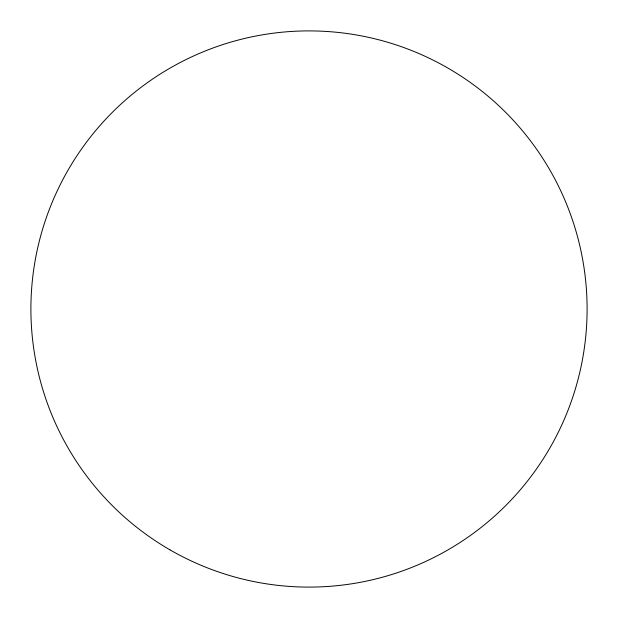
<?xml version="1.0" encoding="UTF-8"?>
<svg xmlns="http://www.w3.org/2000/svg" width="618" height="618" viewBox="0 0 618 618"><rect width="100%" height="100%" fill="white"/><g stroke="black" fill="none" stroke-linecap="round" stroke-linejoin="round"><path stroke-width="0.93" d="M169.95 549.842A278.1 278.1 0 0 0 587.1 309A278.1 278.1 0 0 0 169.95 68.158A278.1 278.1 0 0 0 169.95 549.842"/></g></svg>
